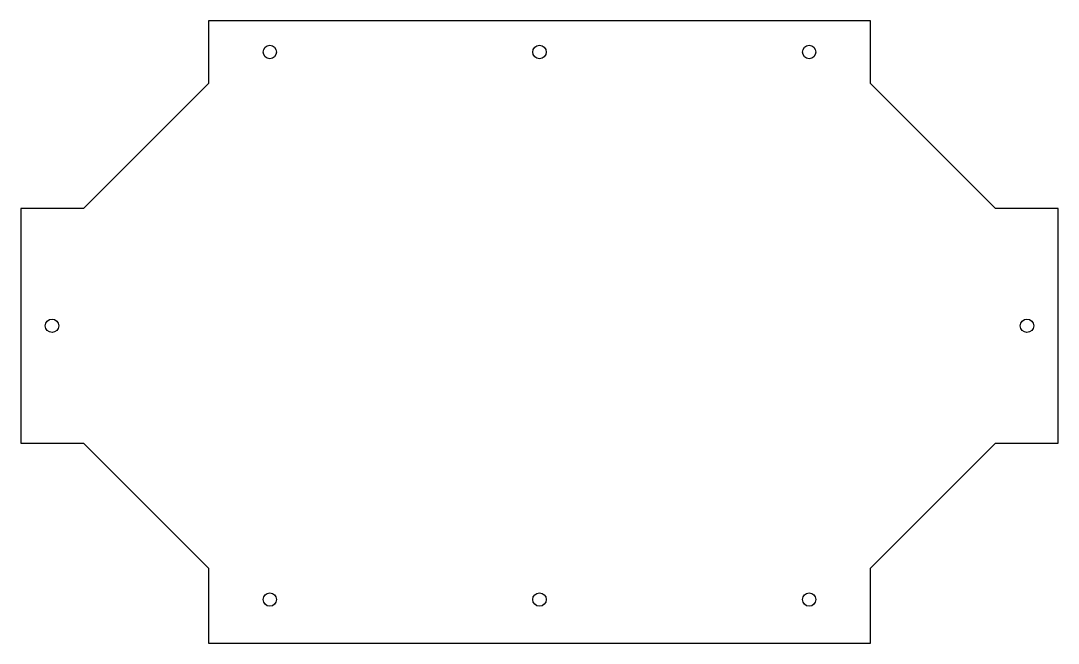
# Model space of a CAD drawing. Header units: millimetres. Extents: x -250 to 250, y -150 to 150.
import ezdxf

# ---------------------------------------------------------------- set-up
doc = ezdxf.new("R2010")
doc.units = ezdxf.units.MM
doc.layers.add('CUTOUTS', color=1, linetype='CONTINUOUS')
doc.layers.add('PERIMETER', color=5, linetype='CONTINUOUS')

msp = doc.modelspace()

# ---------------------------------------------------------------- linework, layer by layer
at = {"layer": 'CUTOUTS'}
for centre, radius in [((-130, 135), 3.22), ((0, 135), 3.23), ((130, 135), 3.22), ((-235, 3), 3.23), ((235, 3), 3.23), ((-130, -129), 3.22), ((0, -129), 3.23), ((130, -129), 3.22)]:
    msp.add_circle(centre, radius, dxfattribs=at)
at = {"layer": 'PERIMETER'}
for p, q in [((159.57, 150.08), (-159.58, 150.08)), ((-159.58, 150.08), (-159.58, 119.83)), ((159.57, 119.83), (159.57, 150.08)), ((-159.58, 119.83), (-219.83, 59.58)), ((219.83, 59.58), (159.57, 119.83)), ((-250.08, 59.58), (-250.08, -53.57)), ((-219.83, 59.58), (-250.08, 59.58)), ((250.07, 59.58), (219.83, 59.58)), ((250.07, -53.57), (250.07, 59.58)), ((-250.08, -53.57), (-219.83, -53.57)), ((-219.83, -53.57), (-159.58, -113.83)), ((159.57, -113.83), (219.83, -53.57)), ((219.83, -53.57), (250.07, -53.57)), ((-159.58, -113.83), (-159.58, -150.08)), ((159.57, -150.08), (159.57, -113.83)), ((-159.58, -150.08), (159.57, -150.08))]:
    msp.add_line(p, q, dxfattribs=at)

doc.saveas('drawing.dxf')
